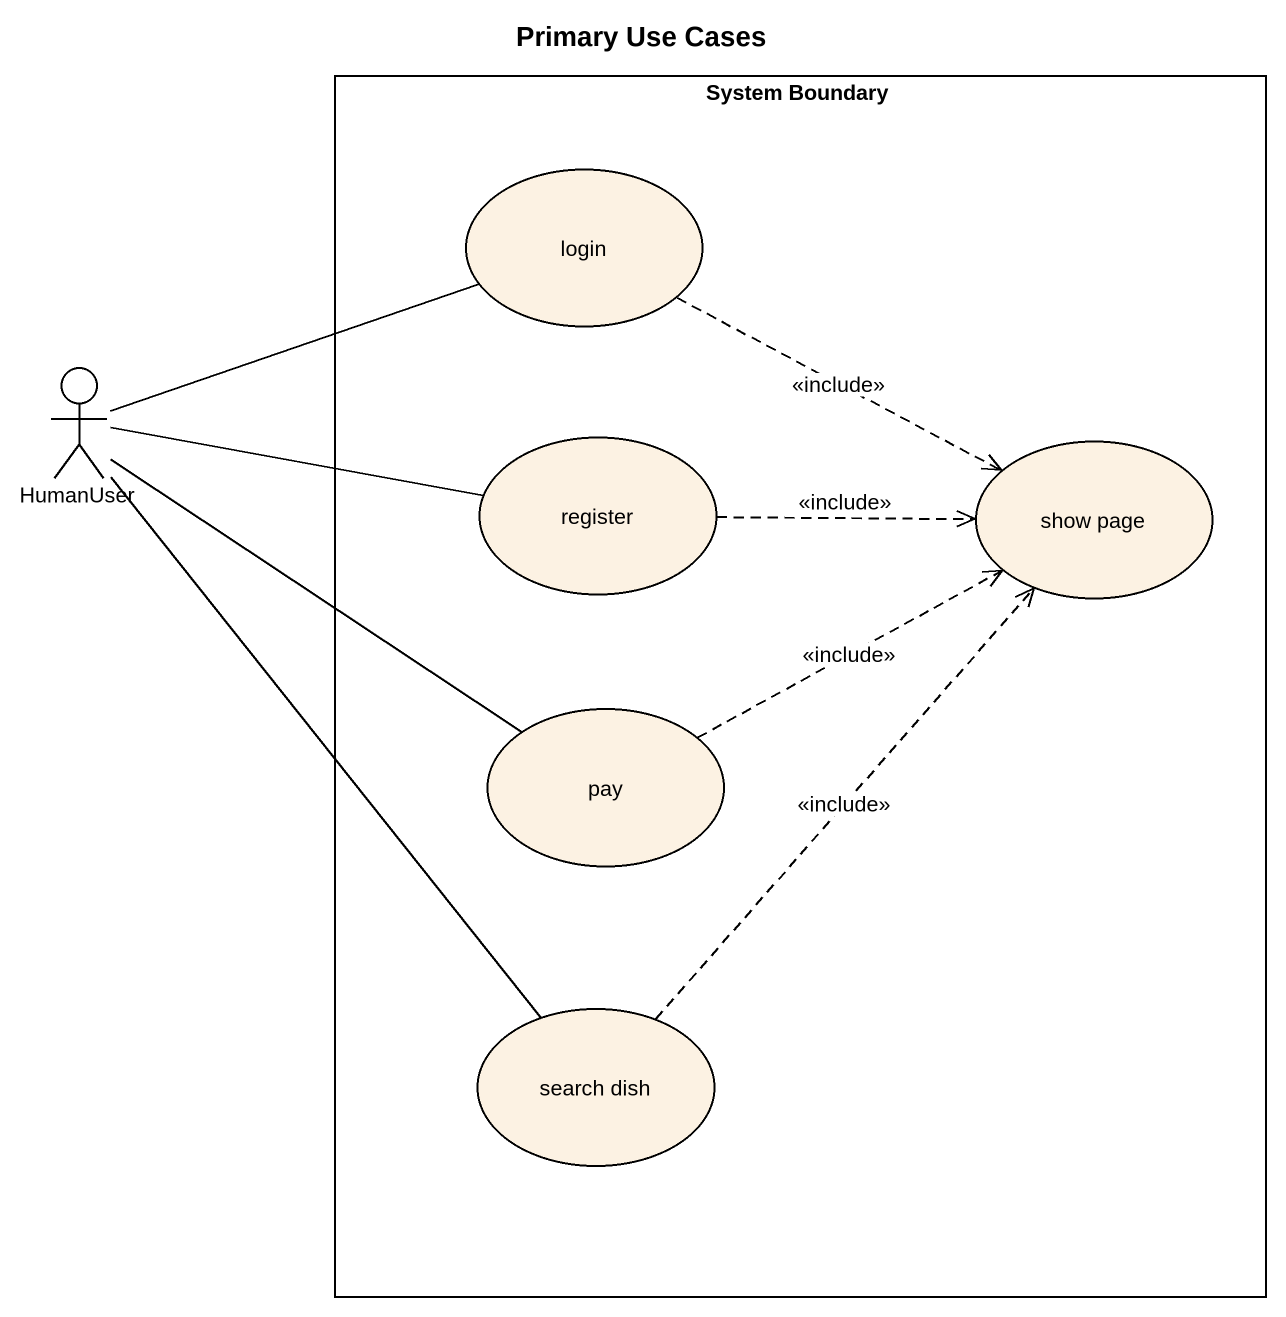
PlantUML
@startuml
title Primary Use Cases
rectangle "System Boundary" as System_Boundary {
  usecase login
  usecase register
  usecase "show page" as show_page
  usecase pay
  usecase "search dish" as search_dish
}
actor HumanUser
login .right.> show_page : <<include>>
HumanUser -right- login
HumanUser -right- register
HumanUser -- pay
HumanUser -- search_dish
register .right.> show_page : <<include>>
pay .right.> show_page : <<include>>
search_dish .up.> show_page : <<include>>
@enduml
